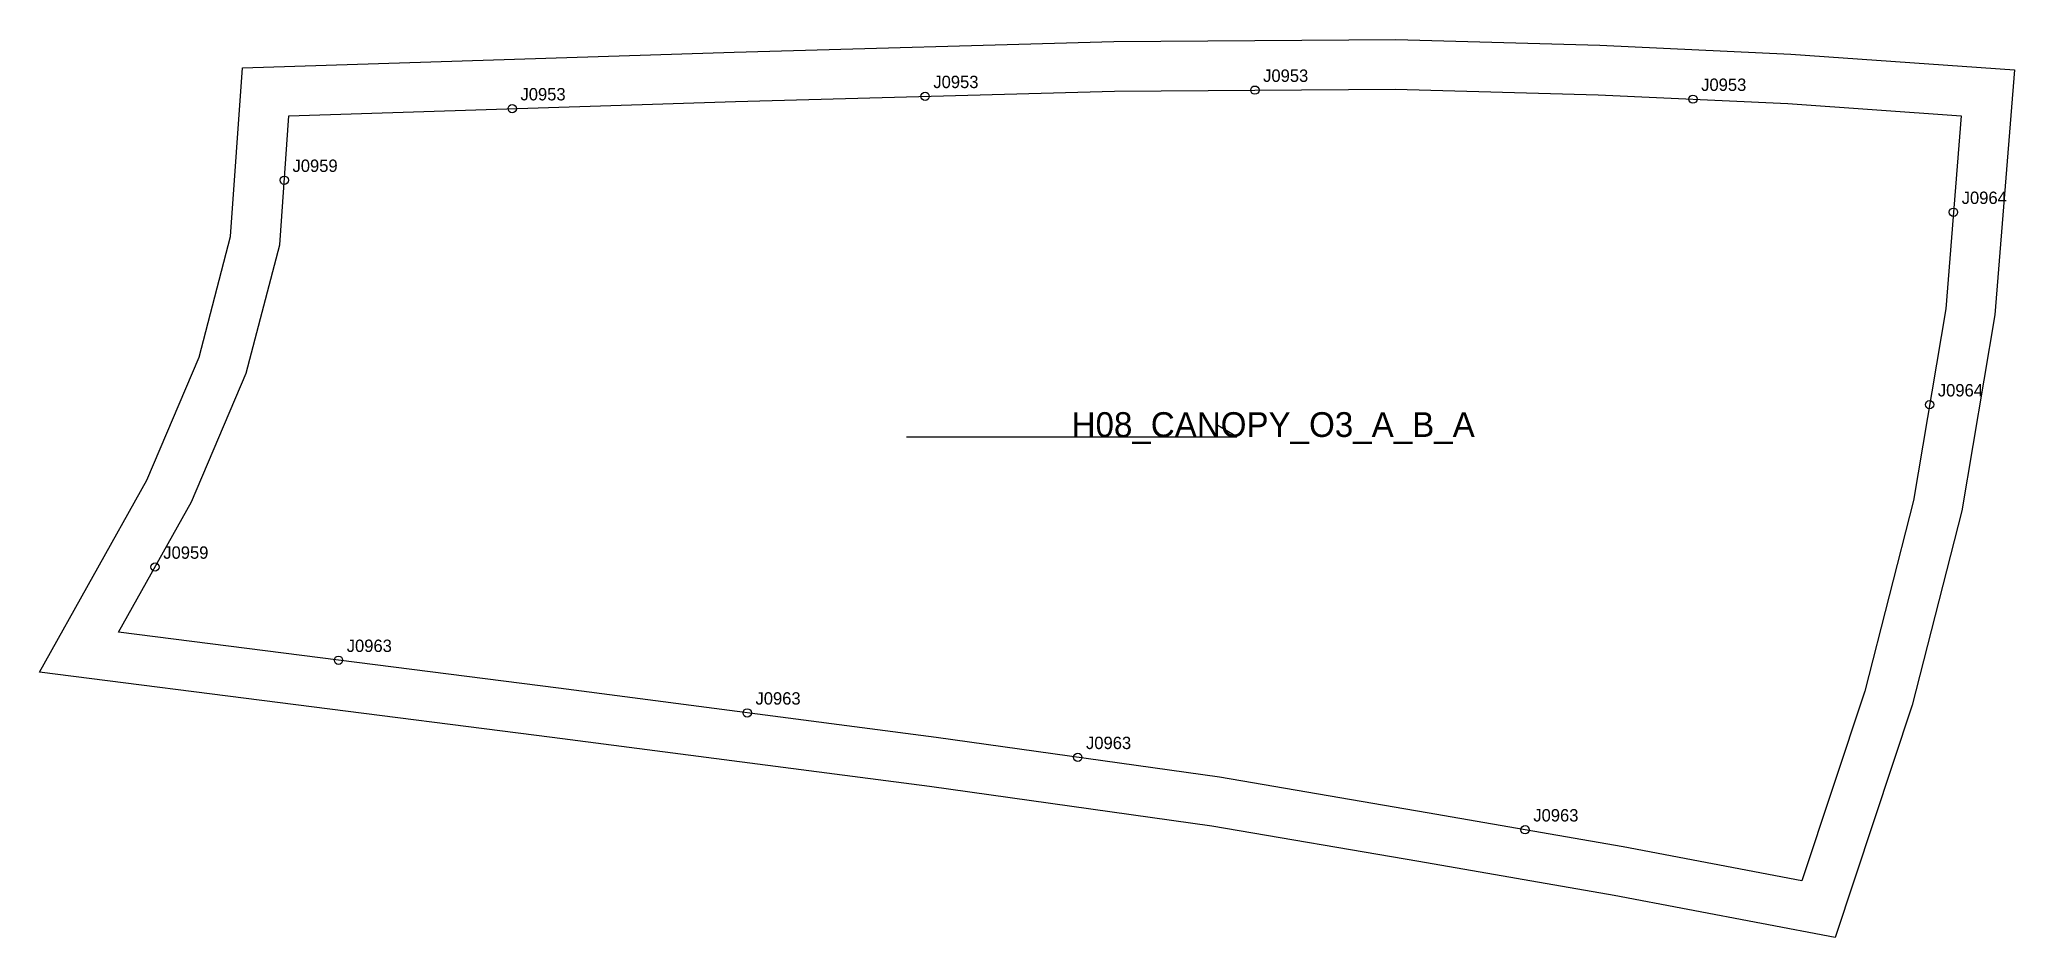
# Model space of a CAD drawing. Header units: millimetres. Extents: x -60 to 418, y -199 to 18.
import ezdxf

# ---------------------------------------------------------------- set-up
doc = ezdxf.new("R2010")
doc.units = ezdxf.units.MM
for name, color, linetype in [('CUT', 1, 'Continuous'), ('GRAIN', 3, 'Continuous'), ('LABEL', 7, 'Continuous'), ('NOTCH', 2, 'Continuous'), ('SEW', 5, 'Continuous')]:
    doc.layers.add(name, color=color, linetype=linetype)

msp = doc.modelspace()

# ---------------------------------------------------------------- linework, layer by layer
at = {"layer": 'CUT'}
msp.add_lwpolyline([(-11.2, 11.65), (107.89, 15.44), (199.85, 17.96), (268.16, 18.47), (317.65, 17.09), (363.87, 14.92), (418.09, 11.12), (413.36, -48.22), (405.35, -95.72), (393.33, -142.78), (374.62, -199.05), (321.09, -188.88), (273.75, -180.65), (223.64, -172.08), (155.19, -162.48), (63.78, -150.59), (-60.41, -134.74), (-34.38, -88.24), (-21.75, -58.49), (-14.11, -29.27), (-11.2, 11.65)], close=True, dxfattribs=at)
at = {"layer": 'GRAIN'}
for p, q in [((229.65, -77.8), (224.65, -74.8)), ((149.65, -77.8), (229.65, -77.8))]:
    msp.add_line(p, q, dxfattribs=at)
at = {"layer": 'NOTCH'}
for centre in [(154.15, 4.7), (234.05, 6.21), (340.18, 4.02), (54.12, 1.72), (-1.11, -15.61), (403.3, -23.37), (397.52, -69.99), (-32.42, -109.31), (12.03, -131.89), (111.06, -144.64), (191.14, -155.41), (299.51, -172.95)]:
    msp.add_circle(centre, 1, dxfattribs=at)
at = {"layer": 'SEW'}
msp.add_lwpolyline([(0, 0), (108.24, 3.45), (200.06, 5.96), (268.04, 6.47), (317.2, 5.1), (363.16, 2.94), (405.17, 0), (401.44, -46.74), (393.6, -93.23), (381.8, -139.4), (366.54, -185.3), (323.24, -177.07), (275.79, -168.83), (225.49, -160.23), (156.8, -150.59), (65.32, -138.69), (-41.26, -125.09), (-23.59, -93.54), (-10.36, -62.37), (-2.22, -31.23)], close=True, dxfattribs=at)

# ---------------------------------------------------------------- texts
at = {"layer": 'LABEL'}
for s, height, p in [('J0953', 3, (156.15, 6.7)), ('J0953', 3, (236.05, 8.21)), ('J0953', 3, (56.12, 3.72)), ('J0953', 3, (342.18, 6.02)), ('J0959', 3, (0.89, -13.61)), ('J0964', 3, (405.3, -21.37)), ('J0964', 3, (399.52, -67.99)), ('H08_CANOPY_O3_A_B_A', 6, (189.65, -77.8)), ('J0959', 3, (-30.42, -107.31)), ('J0963', 3, (14.03, -129.89)), ('J0963', 3, (113.06, -142.64)), ('J0963', 3, (193.14, -153.41)), ('J0963', 3, (301.51, -170.95))]:
    msp.add_text(s, height=height, dxfattribs=at).set_placement(p)

doc.saveas('drawing.dxf')
